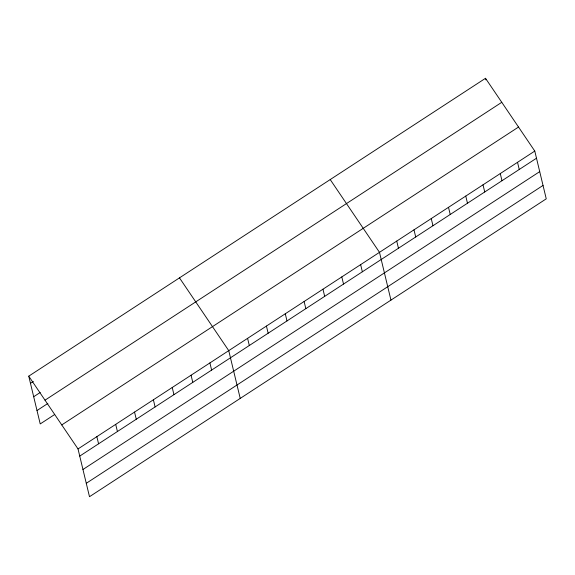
<?xml version="1.0" encoding="UTF-8"?>
<svg xmlns="http://www.w3.org/2000/svg" width="575" height="575" viewBox="0 0 575 575"><rect width="100%" height="100%" fill="white"/><g stroke="black" fill="none" stroke-linecap="round" stroke-linejoin="round"><path stroke-width="0.86" d="M28.75 376.165L485.508 78.293L534.779 151.067L546.25 198.835L89.492 496.707L78.02 448.938L28.75 376.165L40.221 423.933L54.711 414.482M30.468 383.324L33.364 381.433M33.688 396.728L40.207 392.473M45.008 400.178L501.774 102.307M37.001 410.536L47.869 403.442M61.762 424.925L518.521 127.053M78.02 448.938L534.779 151.067M79.738 456.097L536.497 158.218M82.958 469.495L539.717 171.623M86.272 483.302L543.03 185.43M330.215 179.572L379.486 252.339L390.95 300.107M179.479 277.869L228.749 350.635L240.221 398.41M517.529 162.315L519.247 169.474M485.508 78.293L485.897 79.882M500.272 173.571L501.989 180.73M483.014 184.819L484.732 191.978M465.757 196.075L467.475 203.234M448.507 207.331L450.225 214.489M431.25 218.579L432.968 225.738M413.993 229.835L415.711 236.993M396.736 241.09L398.453 248.242M360.64 264.629L362.358 271.788M341.802 276.913L343.519 284.072M322.956 289.203L324.674 296.362M304.118 301.487L305.835 308.646M285.272 313.777L286.997 320.936M266.433 326.061L268.151 333.22M247.595 338.352L249.313 345.51M209.911 362.926L211.629 370.084M191.065 375.216L192.783 382.368M172.227 387.5L173.945 394.658M153.388 399.79L155.106 406.942M134.543 412.074L136.261 419.232M115.704 424.364L117.422 431.516M96.859 436.648L98.577 443.807"/></g></svg>
